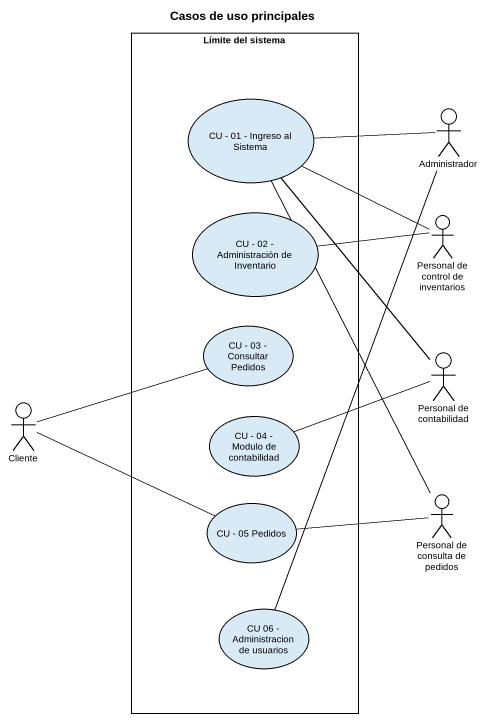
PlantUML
@startuml
title Casos de uso principales
rectangle "Límite del sistema" as Límite_del_sistema {
  usecase "CU - 01 - Ingreso al Sistema" as CU_01_Ingreso_al_Sistema
  usecase "CU - 02 - Administración de Inventario" as CU_02_Administración_de
  usecase "CU - 03 - Consultar Pedidos" as CU_03_Consultar_Pedidos
  usecase "CU - 04 - Modulo de contabilidad" as CU_04_Modulo_de_contabilidad
  usecase "CU - 05 Pedidos" as CU_05_Pedidos
  usecase "CU 06 - Administracion de usuarios" as CU_06_Administracion_de
}
actor Administrador
actor "Personal de control de inventarios" as Personal_de_control_de
actor "Personal de contabilidad" as Personal_de_contabilidad
actor Cliente
actor "Personal de consulta de pedidos" as Personal_de_consulta_de
Administrador -left- CU_01_Ingreso_al_Sistema
Administrador -- CU_06_Administracion_de
Personal_de_control_de -left- CU_01_Ingreso_al_Sistema
Personal_de_control_de -left- CU_02_Administración_de
Personal_de_contabilidad -up- CU_01_Ingreso_al_Sistema
Personal_de_contabilidad -left- CU_04_Modulo_de_contabilidad
Cliente -right- CU_03_Consultar_Pedidos
Cliente -right- CU_05_Pedidos
Personal_de_consulta_de -up- CU_01_Ingreso_al_Sistema
Personal_de_consulta_de -left- CU_05_Pedidos
@enduml
